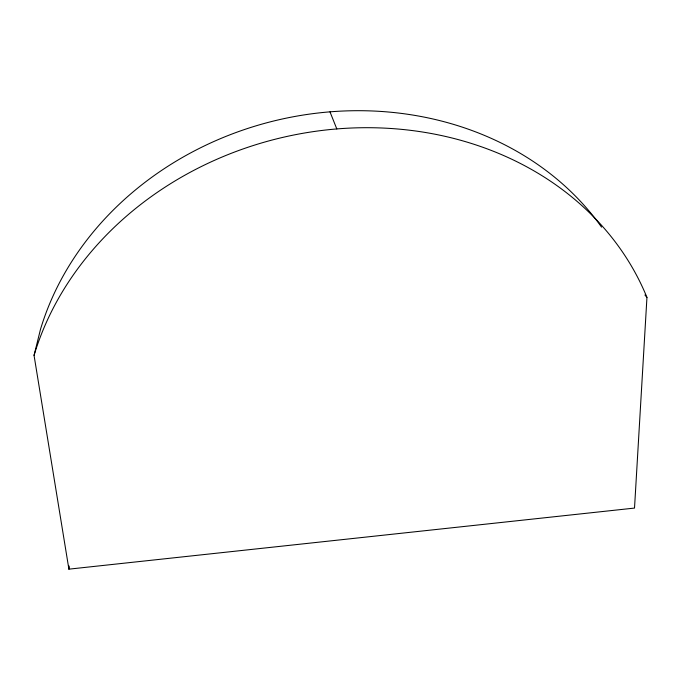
<?xml version="1.0" encoding="UTF-8"?>
<svg xmlns="http://www.w3.org/2000/svg" width="681" height="681" viewBox="0 0 681 681"><rect width="100%" height="100%" fill="white"/><g stroke="black" fill="none" stroke-linecap="round" stroke-linejoin="round"><path stroke-width="1.02" d="M68.96 565.996L68.9 569.154L634.513 508.077L646.95 297.41L644.907 294.984M68.704 565.996L68.9 569.154L34.05 355.38L40.477 329.391A310.042 268.927 -14 0 1 295.001 116.442A310.042 268.927 -14 0 1 601.553 227.131M329.979 111.846L336.806 128.93M34.05 355.38A323.228 277.439 -14 0 1 332.243 129.339A323.228 277.439 -14 0 1 646.95 297.41"/></g></svg>
